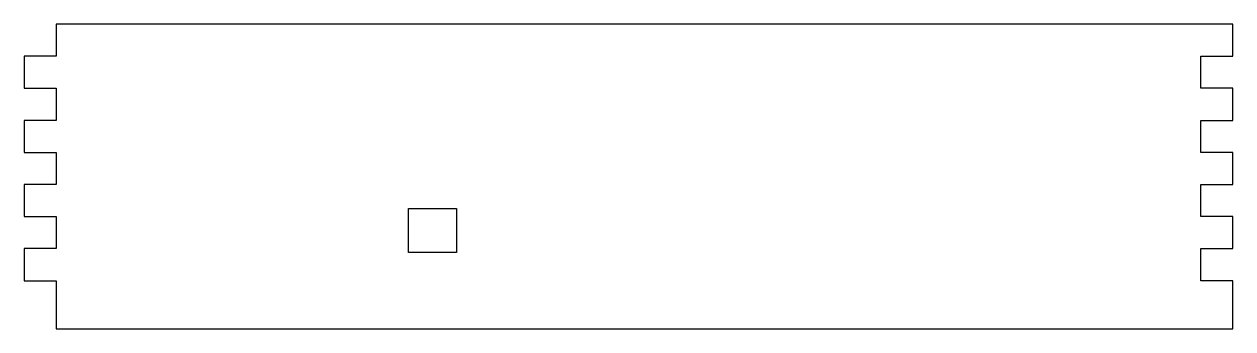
# Model space of a CAD drawing. Header units: millimetres. Extents: x -70 to 232, y 4 to 80.
import ezdxf

# ---------------------------------------------------------------- set-up
doc = ezdxf.new("R2010")
doc.units = ezdxf.units.MM
doc.layers.get('0').update_dxf_attribs({"linetype": 'CONTINUOUS'})

msp = doc.modelspace()

# ---------------------------------------------------------------- linework, layer by layer
for points in [[(-62, 16), (-62, 4), (232, 4), (232, 16), (224, 16), (224, 24), (232, 24), (232, 32), (224, 32), (224, 40), (232, 40), (232, 48), (224, 48), (224, 56), (232, 56), (232, 64), (224, 64), (224, 72), (232, 72), (232, 80), (-62, 80), (-62, 72), (-70, 72), (-70, 64), (-62, 64), (-62, 56), (-70, 56), (-70, 48), (-62, 48), (-62, 40), (-70, 40), (-70, 32), (-62, 32), (-62, 24), (-70, 24), (-70, 16)], [(26, 23), (26, 34), (38, 34), (38, 23)]]:
    msp.add_lwpolyline(points, close=True)

doc.saveas('drawing.dxf')
